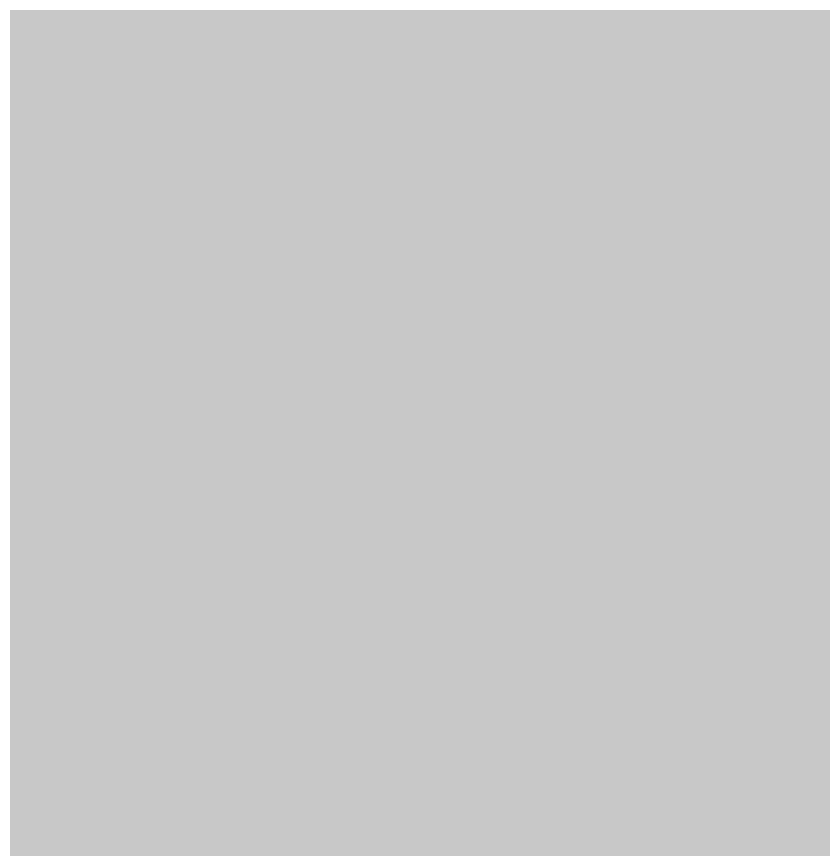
# Model space of a CAD drawing. Header units: inches. Extents: x -4169 to -1846, y 9706 to 12377.
# Drawn here: x -3851.87267 to -3851.8562, y 10352.84506 to 10352.86205 of the extents above; entities that cross this region are included whole.
import ezdxf

# ---------------------------------------------------------------- set-up
doc = ezdxf.new("R2010")
doc.units = ezdxf.units.IN
doc.header["$MEASUREMENT"] = 0
doc.layers.add('0-1', color=7, linetype='Continuous', lineweight=5)
doc.layers.add('A-WALL-PATT-2', color=253, linetype='Continuous', lineweight=9)

# ---------------------------------------------------------------- blocks, each defined once
blk = doc.blocks.new('CTR - 1st Phase - Shell_rvt-1-ENLARGED RCP - 3RD FLOOR PLAN')
at = {"layer": 'A-WALL-PATT-2'}
h = blk.add_hatch(dxfattribs=at)
h.set_pattern_fill('FP_1', color=256, style=0, pattern_type=2)
h.set_pattern_definition([(0, (0, 0), (20.48, 5.12), [0.845, -14.515, 0.845, -14.515, -81.92]), (0, (0, 0), (20.48, 5.12), [-30.72, 0.845, -29.875, 0.845, -14.515, -35.84]), (0, (0, 0), (20.48, 5.12), [-76.8, 0.845, -9.395, 0.845, -24.755]), (120, (7.68, 2.56), (-14.67405, 15.1762003), [0.845, -14.515, 0.845, -14.515, -81.92]), (120, (7.68, 2.56), (-14.67405, 15.1762003), [-30.72, 0.845, -29.875, 0.845, -14.515, -35.84]), (120, (7.68, 2.56), (-14.67405, 15.1762003), [-76.8, 0.845, -9.395, 0.845, -24.755]), (240, (10.24, 12.8), (-5.80595, -20.2962003), [0.845, -14.515, 0.845, -14.515, -81.92]), (240, (10.24, 12.8), (-5.80595, -20.2962003), [-30.72, 0.845, -29.875, 0.845, -14.515, -35.84]), (240, (10.24, 12.8), (-5.80595, -20.2962003), [-76.8, 0.845, -9.395, 0.845, -24.755])])
h.paths.add_polyline_path([(-3859.223737, 10089.201896), (-3859.223737, 10089.389396), (-3853.723737, 10089.389396), (-3853.723737, 10089.201896), (-3851.848737, 10089.201896), (-3851.848737, 10127.790177), (-3856.286237, 10127.790177), (-3856.286237, 10127.165177), (-3852.473737, 10127.165177), (-3852.492607, 10089.826896), (-3860.473737, 10089.826896), (-3860.469621, 10089.201896)], flags=0)
h.paths.add_polyline_path([(-3856.002737, 10166.001115), (-3851.848737, 10166.001115), (-3851.848737, 10167.326896), (-3856.286237, 10167.326896), (-3856.286237, 10166.701896), (-3852.473737, 10166.701896), (-3852.492607, 10166.626115), (-3856.286237, 10166.626115), (-3856.286237, 10166.001115)], flags=0)
h.paths.add_polyline_path([(-3851.848737, 10203.451896), (-3851.848737, 10207.589396), (-3852.473737, 10207.589396), (-3852.492607, 10204.076896), (-3856.286237, 10204.076896), (-3856.286237, 10203.451896), (-3852.22386, 10203.451896)], flags=0)
h.paths.add_polyline_path([(-3852.473737, 10212.339396), (-3851.848737, 10212.339396), (-3851.848737, 10281.390177), (-3856.286237, 10281.390177), (-3856.286237, 10280.765177), (-3852.473737, 10280.765177), (-3852.473737, 10218.966372)], flags=0)
h.paths.add_polyline_path([(-3856.286237, 10319.413615), (-3851.848737, 10319.413615), (-3851.848737, 10344.339396), (-3852.473737, 10344.339396), (-3852.492607, 10320.038615), (-3856.286237, 10320.038615), (-3856.286237, 10319.508452)], flags=0)
h.paths.add_polyline_path([(-3852.473737, 10352.839396), (-3851.848737, 10352.839396), (-3851.848737, 10363.826896), (-3852.473737, 10363.826896), (-3852.473737, 10355.843612)], flags=0)
h.paths.add_polyline_path([(-3851.848737, 10390.826896), (-3851.848737, 10392.464396), (-3852.473737, 10392.464396), (-3852.473737, 10390.826896), (-3852.236384, 10390.826896)], flags=0)
h.paths.add_polyline_path([(-3851.848737, 10395.964396), (-3851.848737, 10435.177677), (-3856.286237, 10435.177677), (-3856.286237, 10434.552677), (-3852.473737, 10434.552677), (-3852.473737, 10395.964396), (-3852.264271, 10395.964396)], flags=0)
h.paths.add_polyline_path([(-3855.505258, 10473.201115), (-3851.848737, 10473.201115), (-3851.848737, 10473.577677), (-3856.286237, 10473.577677), (-3856.286237, 10473.201115)], flags=0)
h.paths.add_polyline_path([(-3856.286237, 10511.601115), (-3851.848737, 10511.601115), (-3851.848737, 10545.939396), (-3852.473737, 10545.939396), (-3852.492607, 10512.226115), (-3856.286237, 10512.226115)], flags=0)
h.paths.add_polyline_path([(-3851.848737, 10554.439396), (-3851.848737, 10588.777677), (-3856.286237, 10588.777677), (-3856.286237, 10588.152677), (-3852.473737, 10588.152677), (-3852.473737, 10554.439396), (-3852.198487, 10554.439396)], flags=0)
h.paths.add_polyline_path([(-3855.223737, 10626.801115), (-3851.848737, 10626.801115), (-3851.848737, 10666.526896), (-3856.286237, 10666.526896), (-3856.286237, 10665.901896), (-3852.473737, 10665.901896), (-3852.492607, 10627.426115), (-3856.286237, 10627.426115), (-3856.286237, 10626.801115)], flags=0)
h.paths.add_polyline_path([(-3852.473737, 10702.651896), (-3851.848737, 10702.651896), (-3851.85791, 10703.789396), (-3852.473737, 10703.789396), (-3852.492607, 10703.276896), (-3856.286237, 10703.276896), (-3856.286237, 10702.651896), (-3852.492607, 10702.651896)], flags=0)
h.paths.add_polyline_path([(-3860.661237, 10702.651896), (-3860.473737, 10702.651896), (-3860.473737, 10703.790177), (-3860.723737, 10703.790177), (-3860.723737, 10702.651896)], flags=0)
h.paths.add_polyline_path([(-3852.473737, 10708.539396), (-3851.848737, 10708.539396), (-3851.848737, 10709.239396), (-3852.473737, 10709.239396)], flags=0)
h.paths.add_polyline_path([(-3851.848737, 10736.239396), (-3851.848737, 10739.474455), (-3852.473737, 10739.474455), (-3852.473737, 10736.239396), (-3852.119601, 10736.239396)], flags=0)
h.paths.add_polyline_path([(-3851.848737, 10746.724455), (-3851.848737, 10780.777677), (-3856.286237, 10780.777677), (-3856.286237, 10780.152677), (-3852.473737, 10780.152677), (-3852.473737, 10746.724455), (-3852.204157, 10746.724455)], flags=0)
h.paths.add_polyline_path([(-3852.473737, 10818.801115), (-3851.848737, 10818.801115), (-3851.848737, 10833.939396), (-3852.473737, 10833.939396), (-3852.492607, 10819.426115), (-3856.286237, 10819.426115), (-3856.286237, 10818.801115), (-3852.492607, 10818.801115)], flags=0)
h.paths.add_polyline_path([(-3851.848737, 10842.439396), (-3851.848737, 10857.765177), (-3856.286237, 10857.765177), (-3856.286237, 10857.140177), (-3852.473737, 10857.140177), (-3852.473737, 10842.439396), (-3852.234086, 10842.439396)], flags=0)
h.paths.add_polyline_path([(-3851.848737, 10895.788615), (-3851.848737, 10929.654338), (-3852.473737, 10929.654338), (-3852.492607, 10896.413615), (-3856.286237, 10896.413615), (-3856.286237, 10895.788615), (-3852.473737, 10895.788615)], flags=0)
h.paths.add_polyline_path([(-3851.848737, 10936.904338), (-3851.848737, 10940.014396), (-3852.473737, 10940.014396), (-3852.473737, 10936.904338), (-3852.070097, 10936.904338)], flags=0)
h.paths.add_polyline_path([(-3852.473737, 10967.014396), (-3851.848737, 10967.014396), (-3851.848737, 10967.839396), (-3852.473737, 10967.839396)], flags=0)
h.paths.add_polyline_path([(-3852.262219, 10972.589396), (-3851.848737, 10972.589396), (-3851.848737, 11012.501896), (-3856.286237, 11012.501896), (-3856.286237, 11011.876896), (-3852.473737, 11011.876896), (-3852.473737, 10972.589396)], flags=0)
h.paths.add_polyline_path([(-3851.848737, 11048.626896), (-3851.848737, 11049.765177), (-3856.286237, 11049.765177), (-3856.286237, 11048.626896), (-3852.492607, 11048.626896)], flags=0)
h.paths.add_polyline_path([(-3856.272391, 11087.788615), (-3851.848737, 11087.788615), (-3851.848737, 11121.939396), (-3852.473737, 11121.939396), (-3852.492607, 11088.413615), (-3856.286237, 11088.413615), (-3856.286237, 11087.788615)], flags=0)
h.paths.add_polyline_path([(-3851.848737, 11130.439396), (-3851.848737, 11164.590177), (-3856.286237, 11164.590177), (-3856.286237, 11163.965177), (-3852.473737, 11163.965177), (-3852.473737, 11130.439396), (-3852.128931, 11130.439396)], flags=0)
h.paths.add_polyline_path([(-3852.473737, 11202.613615), (-3851.848737, 11202.613615), (-3851.848737, 11203.614396), (-3852.448737, 11203.614396), (-3852.44217, 11207.114396), (-3851.848737, 11207.114396), (-3851.848737, 11208.752206), (-3852.473737, 11208.752206), (-3852.492607, 11203.238615), (-3856.286237, 11203.238615), (-3856.272493, 11202.613615), (-3852.478827, 11202.613615)], flags=0)
h.paths.add_polyline_path([(-3860.723737, 11202.613615), (-3860.473737, 11202.613615), (-3860.473737, 11202.990177), (-3860.723737, 11202.990177)], flags=0)
h.paths.add_polyline_path([(-3852.224518, 11202.989396), (-3852.448737, 11202.989396), (-3852.448737, 11203.213615)], flags=0)
h.paths.add_polyline_path([(-3851.848737, 11235.752206), (-3851.848737, 11242.064396), (-3852.473737, 11242.064396), (-3852.473737, 11235.752206), (-3852.20893, 11235.752206)], flags=0)
h.paths.add_polyline_path([(-3851.848737, 11249.314396), (-3851.848737, 11279.977677), (-3856.286237, 11279.977677), (-3856.286237, 11279.352677), (-3852.473737, 11279.352677), (-3852.473737, 11249.314396), (-3852.098473, 11249.314396)], flags=0)
h.paths.add_polyline_path([(-3852.483975, 11318.001115), (-3851.848737, 11318.001115), (-3851.848737, 11356.777677), (-3856.286237, 11356.777677), (-3856.286237, 11356.152677), (-3852.473737, 11356.152677), (-3852.492607, 11318.626115), (-3856.286237, 11318.626115), (-3856.258592, 11318.001115), (-3852.492607, 11318.001115)], flags=0)
h.paths.add_polyline_path([(-3852.473737, 11394.801115), (-3851.848737, 11394.801115), (-3851.848737, 11587.939396), (-3856.286237, 11587.939396), (-3856.286237, 11587.314396), (-3852.473737, 11587.314396), (-3852.492607, 11395.426115), (-3856.286237, 11395.426115), (-3856.286237, 11394.801115), (-3852.492607, 11394.801115)], flags=0)
h.paths.add_polyline_path([(-3851.848737, 11624.064396), (-3851.848737, 11625.390177), (-3856.286237, 11625.390177), (-3856.286237, 11624.765177), (-3852.473737, 11624.765177), (-3852.492607, 11624.689396), (-3856.286237, 11624.689396), (-3856.286237, 11624.064396), (-3852.492607, 11624.064396)], flags=0)
h.paths.add_polyline_path([(-3856.286237, 11663.413615), (-3851.848737, 11663.413615), (-3851.848737, 11707.826896), (-3852.473737, 11707.826896), (-3852.492607, 11664.038615), (-3856.286237, 11664.038615)], flags=0)
h.paths.add_polyline_path([(-3852.473737, 11734.826896), (-3851.848737, 11734.826896), (-3851.848737, 11745.939396), (-3852.473737, 11745.939396), (-3852.473737, 11737.151774)], flags=0)
h.paths.add_polyline_path([(-3852.473737, 11754.439396), (-3851.848737, 11754.439396), (-3851.848737, 11778.990177), (-3856.286237, 11778.990177), (-3856.286237, 11778.365177), (-3852.473737, 11778.365177), (-3852.473737, 11757.26019)], flags=0)
h.paths.add_polyline_path([(-3856.286237, 11817.013615), (-3851.848737, 11817.013615), (-3851.848737, 11886.439396), (-3852.473737, 11886.439396), (-3852.492607, 11817.638615), (-3856.286237, 11817.638615), (-3856.286237, 11817.585438)], flags=0)
h.paths.add_polyline_path([(-3851.873236, 11891.189396), (-3851.848737, 11891.189396), (-3851.848737, 11894.190177), (-3856.286237, 11894.190177), (-3856.286237, 11893.565177), (-3852.473737, 11893.565177), (-3852.473737, 11891.189396)], flags=0)
h.paths.add_polyline_path([(-3856.286237, 11932.213615), (-3851.848737, 11932.213615), (-3851.848737, 11932.590177), (-3856.286237, 11932.590177)], flags=0)
h.paths.add_polyline_path([(-3856.286237, 11970.613615), (-3851.848737, 11970.613615), (-3851.848737, 12009.201896), (-3860.473737, 12009.201896), (-3860.473737, 12008.576896), (-3852.473737, 12008.576896), (-3852.492607, 11971.238615), (-3856.286237, 11971.238615)], flags=0)

msp = doc.modelspace()

# ---------------------------------------------------------------- block references
at = {"layer": '0-1'}
msp.add_blockref('CTR - 1st Phase - Shell_rvt-1-ENLARGED RCP - 3RD FLOOR PLAN', (0, 0), dxfattribs=at)

doc.saveas('drawing.dxf')
